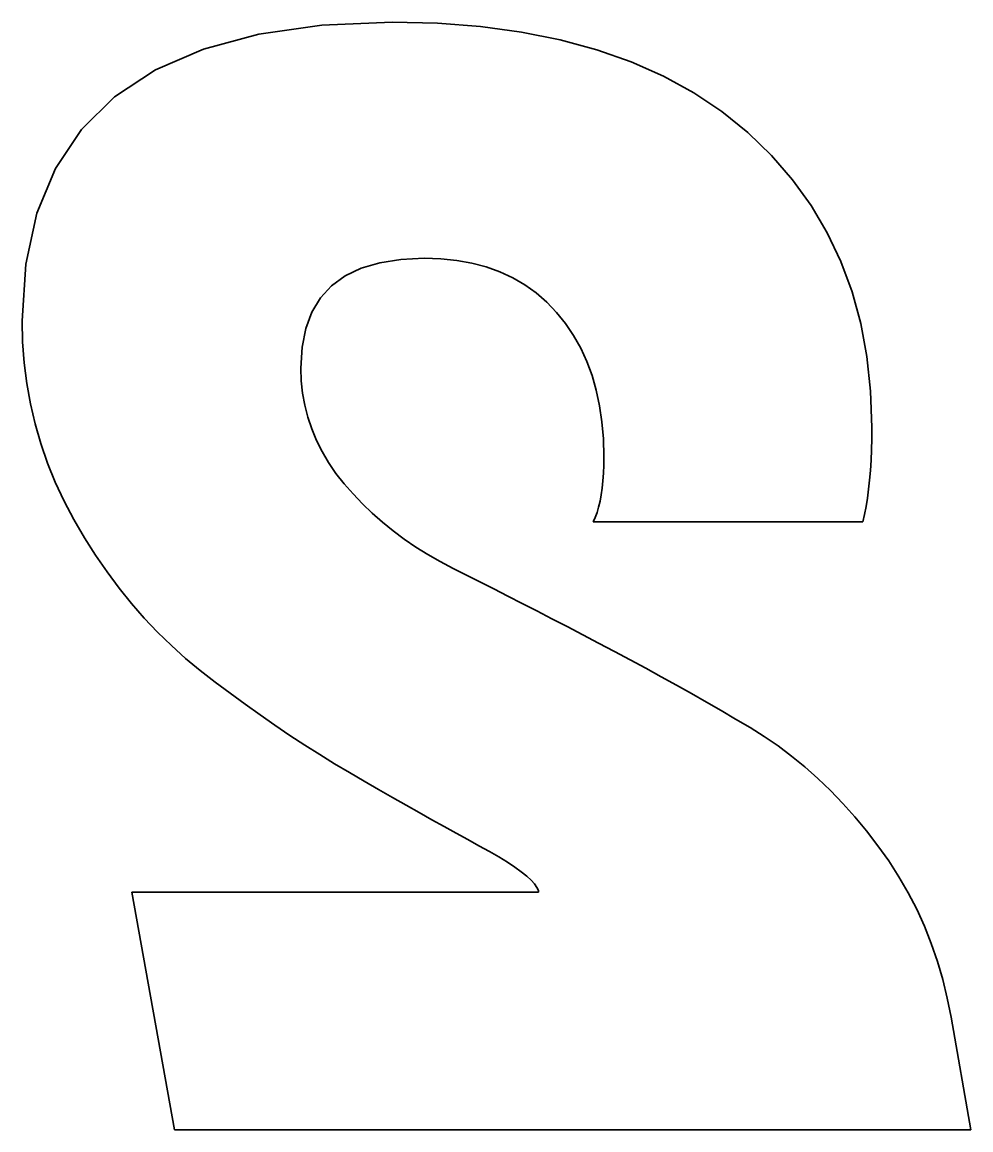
# Model space of a CAD drawing. Extents: x -10871 to 4979, y 1991 to 5869.
# Drawn here: x 29.5 to 100.7, y 4040 to 4123.1 of the extents above; entities that cross this region are included whole.
import ezdxf

# ---------------------------------------------------------------- set-up
doc = ezdxf.new("R2010")
doc.units = 0

msp = doc.modelspace()

# ---------------------------------------------------------------- linework, layer by layer
at = {"color": 7, "lineweight": 35, "ltscale": 0.119269}
msp.add_line((51.964, 4122.908), (47.241, 4122.236), dxfattribs=at)
at = {"color": 7, "lineweight": 35, "ltscale": 0.132088}
msp.add_line((57.243, 4123.132), (51.964, 4122.908), dxfattribs=at)
at = {"color": 7, "lineweight": 35, "ltscale": 0.084904}
msp.add_line((60.638, 4123.049), (57.243, 4123.132), dxfattribs=at)
at = {"color": 7, "lineweight": 35, "ltscale": 0.081087}
msp.add_line((63.872, 4122.801), (60.638, 4123.049), dxfattribs=at)
at = {"color": 7, "lineweight": 35, "ltscale": 0.077512}
msp.add_line((66.945, 4122.386), (63.872, 4122.801), dxfattribs=at)
at = {"color": 7, "lineweight": 35, "ltscale": 0.107883}
msp.add_line((47.241, 4122.236), (43.074, 4121.116), dxfattribs=at)
at = {"color": 7, "lineweight": 35, "ltscale": 0.07422}
msp.add_line((69.856, 4121.806), (66.945, 4122.386), dxfattribs=at)
at = {"color": 7, "lineweight": 35, "ltscale": 0.098446}
msp.add_line((43.074, 4121.116), (39.462, 4119.547), dxfattribs=at)
at = {"color": 7, "lineweight": 35, "ltscale": 0.071241}
msp.add_line((72.606, 4121.06), (69.856, 4121.806), dxfattribs=at)
at = {"color": 7, "lineweight": 35, "ltscale": 0.068621}
msp.add_line((75.195, 4120.148), (72.606, 4121.06), dxfattribs=at)
at = {"color": 7, "lineweight": 35, "ltscale": 0.091537}
msp.add_line((39.462, 4119.547), (36.406, 4117.53), dxfattribs=at)
at = {"color": 7, "lineweight": 35, "ltscale": 0.066408}
msp.add_line((77.623, 4119.071), (75.195, 4120.148), dxfattribs=at)
at = {"color": 7, "lineweight": 35, "ltscale": 0.064634}
msp.add_line((79.89, 4117.827), (77.623, 4119.071), dxfattribs=at)
at = {"color": 7, "lineweight": 35, "ltscale": 0.06334}
msp.add_line((81.995, 4116.418), (79.89, 4117.827), dxfattribs=at)
at = {"color": 7, "lineweight": 35, "ltscale": 0.087787}
msp.add_line((36.406, 4117.53), (33.905, 4115.065), dxfattribs=at)
at = {"color": 7, "lineweight": 35, "ltscale": 0.062547}
msp.add_line((83.94, 4114.843), (81.995, 4116.418), dxfattribs=at)
at = {"color": 7, "lineweight": 35, "ltscale": 0.087566}
msp.add_line((33.905, 4115.065), (31.96, 4112.152), dxfattribs=at)
at = {"color": 7, "lineweight": 35, "ltscale": 0.061595}
msp.add_line((85.71, 4113.13), (83.94, 4114.843), dxfattribs=at)
at = {"color": 7, "lineweight": 35, "ltscale": 0.060401}
msp.add_line((87.294, 4111.306), (85.71, 4113.13), dxfattribs=at)
at = {"color": 7, "lineweight": 35, "ltscale": 0.090926}
msp.add_line((31.96, 4112.152), (30.571, 4108.791), dxfattribs=at)
at = {"color": 7, "lineweight": 35, "ltscale": 0.059676}
msp.add_line((88.692, 4109.371), (87.294, 4111.306), dxfattribs=at)
at = {"color": 7, "lineweight": 35, "ltscale": 0.097492}
msp.add_line((30.571, 4108.791), (29.738, 4104.981), dxfattribs=at)
at = {"color": 7, "lineweight": 35, "ltscale": 0.05944}
msp.add_line((89.903, 4107.325), (88.692, 4109.371), dxfattribs=at)
at = {"color": 7, "lineweight": 35, "ltscale": 0.059699}
msp.add_line((90.928, 4105.168), (89.903, 4107.325), dxfattribs=at)
at = {"color": 7, "lineweight": 35, "ltscale": 0.039842}
msp.add_line((56.31, 4105.082), (57.884, 4105.329), dxfattribs=at)
at = {"color": 7, "lineweight": 35, "ltscale": 0.044039}
msp.add_line((57.884, 4105.329), (59.644, 4105.411), dxfattribs=at)
at = {"color": 7, "lineweight": 35, "ltscale": 0.031314}
msp.add_line((59.644, 4105.411), (60.896, 4105.37), dxfattribs=at)
at = {"color": 7, "lineweight": 35, "ltscale": 0.030025}
msp.add_line((60.896, 4105.37), (62.091, 4105.249), dxfattribs=at)
at = {"color": 7, "lineweight": 35, "ltscale": 0.106672}
msp.add_line((29.738, 4104.981), (29.46, 4100.723), dxfattribs=at)
at = {"color": 7, "lineweight": 35, "ltscale": 0.033369}
msp.add_line((53.717, 4104.094), (54.921, 4104.67), dxfattribs=at)
at = {"color": 7, "lineweight": 35, "ltscale": 0.03622}
msp.add_line((54.921, 4104.67), (56.31, 4105.082), dxfattribs=at)
at = {"color": 7, "lineweight": 35, "ltscale": 0.028889}
msp.add_line((62.091, 4105.249), (63.228, 4105.045), dxfattribs=at)
at = {"color": 7, "lineweight": 35, "ltscale": 0.027931}
msp.add_line((63.228, 4105.045), (64.309, 4104.761), dxfattribs=at)
at = {"color": 7, "lineweight": 35, "ltscale": 0.027161}
msp.add_line((64.309, 4104.761), (65.332, 4104.396), dxfattribs=at)
at = {"color": 7, "lineweight": 35, "ltscale": 0.060454}
msp.add_line((91.767, 4102.9), (90.928, 4105.168), dxfattribs=at)
at = {"color": 7, "lineweight": 35, "ltscale": 0.031495}
msp.add_line((52.698, 4103.353), (53.717, 4104.094), dxfattribs=at)
at = {"color": 7, "lineweight": 35, "ltscale": 0.026606}
msp.add_line((65.332, 4104.396), (66.298, 4103.95), dxfattribs=at)
at = {"color": 7, "lineweight": 35, "ltscale": 0.026277}
msp.add_line((66.298, 4103.95), (67.207, 4103.422), dxfattribs=at)
at = {"color": 7, "lineweight": 35, "ltscale": 0.030765}
msp.add_line((51.865, 4102.447), (52.698, 4103.353), dxfattribs=at)
at = {"color": 7, "lineweight": 35, "ltscale": 0.026175}
msp.add_line((67.207, 4103.422), (68.059, 4102.813), dxfattribs=at)
at = {"color": 7, "lineweight": 35, "ltscale": 0.061656}
msp.add_line((92.419, 4100.521), (91.767, 4102.9), dxfattribs=at)
at = {"color": 7, "lineweight": 35, "ltscale": 0.031282}
msp.add_line((51.216, 4101.377), (51.865, 4102.447), dxfattribs=at)
at = {"color": 7, "lineweight": 35, "ltscale": 0.02631}
msp.add_line((68.059, 4102.813), (68.853, 4102.123), dxfattribs=at)
at = {"color": 7, "lineweight": 35, "ltscale": 0.026672}
msp.add_line((68.853, 4102.123), (69.591, 4101.352), dxfattribs=at)
at = {"color": 7, "lineweight": 35, "ltscale": 0.032971}
msp.add_line((50.753, 4100.142), (51.216, 4101.377), dxfattribs=at)
at = {"color": 7, "lineweight": 35, "ltscale": 0.026894}
msp.add_line((69.591, 4101.352), (70.264, 4100.513), dxfattribs=at)
at = {"color": 7, "lineweight": 35, "ltscale": 0.039758}
msp.add_line((29.46, 4100.723), (29.499, 4099.133), dxfattribs=at)
at = {"color": 7, "lineweight": 35, "ltscale": 0.026913}
msp.add_line((70.264, 4100.513), (70.867, 4099.621), dxfattribs=at)
at = {"color": 7, "lineweight": 35, "ltscale": 0.063324}
msp.add_line((92.885, 4098.032), (92.419, 4100.521), dxfattribs=at)
at = {"color": 7, "lineweight": 35, "ltscale": 0.035668}
msp.add_line((50.475, 4098.743), (50.753, 4100.142), dxfattribs=at)
at = {"color": 7, "lineweight": 35, "ltscale": 0.027136}
msp.add_line((70.867, 4099.621), (71.398, 4098.675), dxfattribs=at)
at = {"color": 7, "lineweight": 35, "ltscale": 0.039317}
msp.add_line((29.499, 4099.133), (29.615, 4097.565), dxfattribs=at)
at = {"color": 7, "lineweight": 35, "ltscale": 0.039168}
msp.add_line((50.383, 4097.179), (50.475, 4098.743), dxfattribs=at)
at = {"color": 7, "lineweight": 35, "ltscale": 0.027526}
msp.add_line((71.398, 4098.675), (71.859, 4097.675), dxfattribs=at)
at = {"color": 7, "lineweight": 35, "ltscale": 0.065389}
msp.add_line((93.165, 4095.431), (92.885, 4098.032), dxfattribs=at)
at = {"color": 7, "lineweight": 35, "ltscale": 0.038952}
msp.add_line((29.615, 4097.565), (29.81, 4096.019), dxfattribs=at)
at = {"color": 7, "lineweight": 35, "ltscale": 0.023793}
msp.add_line((50.415, 4096.228), (50.383, 4097.179), dxfattribs=at)
at = {"color": 7, "lineweight": 35, "ltscale": 0.028076}
msp.add_line((71.859, 4097.675), (72.249, 4096.622), dxfattribs=at)
at = {"color": 7, "lineweight": 35, "ltscale": 0.023455}
msp.add_line((50.513, 4095.294), (50.415, 4096.228), dxfattribs=at)
at = {"color": 7, "lineweight": 35, "ltscale": 0.028811}
msp.add_line((72.249, 4096.622), (72.568, 4095.514), dxfattribs=at)
at = {"color": 7, "lineweight": 35, "ltscale": 0.038725}
msp.add_line((29.81, 4096.019), (30.082, 4094.494), dxfattribs=at)
at = {"color": 7, "lineweight": 35, "ltscale": 0.029683}
msp.add_line((72.568, 4095.514), (72.816, 4094.353), dxfattribs=at)
at = {"color": 7, "lineweight": 35, "ltscale": 0.067826}
msp.add_line((93.258, 4092.72), (93.165, 4095.431), dxfattribs=at)
at = {"color": 7, "lineweight": 35, "ltscale": 0.023223}
msp.add_line((50.676, 4094.38), (50.513, 4095.294), dxfattribs=at)
at = {"color": 7, "lineweight": 35, "ltscale": 0.038578}
msp.add_line((30.082, 4094.494), (30.432, 4092.991), dxfattribs=at)
at = {"color": 7, "lineweight": 35, "ltscale": 0.023127}
msp.add_line((50.904, 4093.483), (50.676, 4094.38), dxfattribs=at)
at = {"color": 7, "lineweight": 35, "ltscale": 0.030693}
msp.add_line((72.816, 4094.353), (72.993, 4093.138), dxfattribs=at)
at = {"color": 7, "lineweight": 35, "ltscale": 0.038541}
msp.add_line((30.432, 4092.991), (30.859, 4091.51), dxfattribs=at)
at = {"color": 7, "lineweight": 35, "ltscale": 0.02314}
msp.add_line((51.198, 4092.605), (50.904, 4093.483), dxfattribs=at)
at = {"color": 7, "lineweight": 35, "ltscale": 0.031825}
msp.add_line((72.993, 4093.138), (73.1, 4091.87), dxfattribs=at)
at = {"color": 7, "lineweight": 35, "ltscale": 0.023289}
msp.add_line((51.556, 4091.746), (51.198, 4092.605), dxfattribs=at)
at = {"color": 7, "lineweight": 35, "ltscale": 0.021326}
msp.add_line((93.251, 4091.867), (93.258, 4092.72), dxfattribs=at)
at = {"color": 7, "lineweight": 35, "ltscale": 0.038613}
msp.add_line((30.859, 4091.51), (31.365, 4090.051), dxfattribs=at)
at = {"color": 7, "lineweight": 35, "ltscale": 0.023554}
msp.add_line((51.979, 4090.904), (51.556, 4091.746), dxfattribs=at)
at = {"color": 7, "lineweight": 35, "ltscale": 0.033069}
msp.add_line((73.1, 4091.87), (73.135, 4090.547), dxfattribs=at)
at = {"color": 7, "lineweight": 35, "ltscale": 0.020526}
msp.add_line((93.23, 4091.046), (93.251, 4091.867), dxfattribs=at)
at = {"color": 7, "lineweight": 35, "ltscale": 0.023931}
msp.add_line((52.468, 4090.081), (51.979, 4090.904), dxfattribs=at)
at = {"color": 7, "lineweight": 35, "ltscale": 0.016151}
msp.add_line((73.135, 4090.547), (73.127, 4089.901), dxfattribs=at)
at = {"color": 7, "lineweight": 35, "ltscale": 0.019739}
msp.add_line((93.196, 4090.257), (93.23, 4091.046), dxfattribs=at)
at = {"color": 7, "lineweight": 35, "ltscale": 0.038786}
msp.add_line((31.365, 4090.051), (31.948, 4088.613), dxfattribs=at)
at = {"color": 7, "lineweight": 35, "ltscale": 0.024428}
msp.add_line((53.022, 4089.276), (52.468, 4090.081), dxfattribs=at)
at = {"color": 7, "lineweight": 35, "ltscale": 0.015301}
msp.add_line((73.127, 4089.901), (73.103, 4089.29), dxfattribs=at)
at = {"color": 7, "lineweight": 35, "ltscale": 0.018959}
msp.add_line((93.148, 4089.5), (93.196, 4090.257), dxfattribs=at)
at = {"color": 7, "lineweight": 35, "ltscale": 0.025025}
msp.add_line((53.641, 4088.49), (53.022, 4089.276), dxfattribs=at)
at = {"color": 7, "lineweight": 35, "ltscale": 0.013653}
msp.add_line((73.063, 4088.712), (73.007, 4088.169), dxfattribs=at)
at = {"color": 7, "lineweight": 35, "ltscale": 0.014469}
msp.add_line((73.103, 4089.29), (73.063, 4088.712), dxfattribs=at)
at = {"color": 7, "lineweight": 35, "ltscale": 0.017418}
msp.add_line((93.011, 4088.083), (93.086, 4088.775), dxfattribs=at)
at = {"color": 7, "lineweight": 35, "ltscale": 0.018193}
msp.add_line((93.086, 4088.775), (93.148, 4089.5), dxfattribs=at)
at = {"color": 7, "lineweight": 35, "ltscale": 0.039066}
msp.add_line((31.948, 4088.613), (32.609, 4087.197), dxfattribs=at)
at = {"color": 7, "lineweight": 35, "ltscale": 0.025359}
msp.add_line((54.31, 4087.726), (53.641, 4088.49), dxfattribs=at)
at = {"color": 7, "lineweight": 35, "ltscale": 0.012846}
msp.add_line((73.007, 4088.169), (72.935, 4087.66), dxfattribs=at)
at = {"color": 7, "lineweight": 35, "ltscale": 0.016672}
msp.add_line((92.922, 4087.422), (93.011, 4088.083), dxfattribs=at)
at = {"color": 7, "lineweight": 35, "ltscale": 0.039446}
msp.add_line((32.609, 4087.197), (33.347, 4085.802), dxfattribs=at)
at = {"color": 7, "lineweight": 35, "ltscale": 0.025394}
msp.add_line((55.011, 4086.992), (54.31, 4087.726), dxfattribs=at)
at = {"color": 7, "lineweight": 35, "ltscale": 0.011308}
msp.add_line((72.847, 4087.186), (72.743, 4086.746), dxfattribs=at)
at = {"color": 7, "lineweight": 35, "ltscale": 0.012062}
msp.add_line((72.935, 4087.66), (72.847, 4087.186), dxfattribs=at)
at = {"color": 7, "lineweight": 35, "ltscale": 0.015932}
msp.add_line((92.819, 4086.793), (92.922, 4087.422), dxfattribs=at)
at = {"color": 7, "lineweight": 35, "ltscale": 0.025473}
msp.add_line((55.746, 4086.286), (55.011, 4086.992), dxfattribs=at)
at = {"color": 7, "lineweight": 35, "ltscale": 0.025598}
msp.add_line((56.513, 4085.608), (55.746, 4086.286), dxfattribs=at)
at = {"color": 7, "lineweight": 35, "ltscale": 0.009892}
msp.add_line((72.623, 4086.34), (72.487, 4085.968), dxfattribs=at)
at = {"color": 7, "lineweight": 35, "ltscale": 0.010585}
msp.add_line((72.743, 4086.746), (72.623, 4086.34), dxfattribs=at)
at = {"color": 7, "lineweight": 35, "ltscale": 0.015205}
msp.add_line((92.702, 4086.196), (92.819, 4086.793), dxfattribs=at)
at = {"color": 7, "lineweight": 35, "ltscale": 0.039337}
msp.add_line((33.347, 4085.802), (34.142, 4084.444), dxfattribs=at)
at = {"color": 7, "lineweight": 35, "ltscale": 0.025765}
msp.add_line((57.314, 4084.959), (56.513, 4085.608), dxfattribs=at)
at = {"color": 7, "lineweight": 35, "ltscale": 0.009247}
msp.add_line((72.487, 4085.968), (72.335, 4085.631), dxfattribs=at)
at = {"color": 7, "lineweight": 35}
for p, q in [((72.335, 4085.631), (92.572, 4085.631)), ((68.219, 4057.848), (37.692, 4057.848)), ((40.893, 4040.012), (100.69, 4040.012))]:
    msp.add_line(p, q, dxfattribs=at)
at = {"color": 7, "lineweight": 35, "ltscale": 0.014489}
msp.add_line((92.572, 4085.631), (92.702, 4086.196), dxfattribs=at)
at = {"color": 7, "lineweight": 35, "ltscale": 0.025987}
msp.add_line((58.148, 4084.339), (57.314, 4084.959), dxfattribs=at)
at = {"color": 7, "lineweight": 35, "ltscale": 0.038716}
msp.add_line((34.142, 4084.444), (34.971, 4083.136), dxfattribs=at)
at = {"color": 7, "lineweight": 35, "ltscale": 0.026245}
msp.add_line((59.016, 4083.748), (58.148, 4084.339), dxfattribs=at)
at = {"color": 7, "lineweight": 35, "ltscale": 0.026551}
msp.add_line((59.916, 4083.184), (59.016, 4083.748), dxfattribs=at)
at = {"color": 7, "lineweight": 35, "ltscale": 0.038133}
msp.add_line((34.971, 4083.136), (35.834, 4081.879), dxfattribs=at)
at = {"color": 7, "lineweight": 35, "ltscale": 0.026892}
msp.add_line((60.849, 4082.65), (59.916, 4083.184), dxfattribs=at)
at = {"color": 7, "lineweight": 35, "ltscale": 0.027279}
msp.add_line((61.816, 4082.144), (60.849, 4082.65), dxfattribs=at)
at = {"color": 7, "lineweight": 35, "ltscale": 0.027802}
msp.add_line((62.81, 4081.646), (61.816, 4082.144), dxfattribs=at)
at = {"color": 7, "lineweight": 35, "ltscale": 0.03761}
msp.add_line((35.834, 4081.879), (36.732, 4080.671), dxfattribs=at)
at = {"color": 7, "lineweight": 35, "ltscale": 0.028441}
msp.add_line((63.826, 4081.133), (62.81, 4081.646), dxfattribs=at)
at = {"color": 7, "lineweight": 35, "ltscale": 0.037143}
msp.add_line((36.732, 4080.671), (37.663, 4079.514), dxfattribs=at)
at = {"color": 7, "lineweight": 35, "ltscale": 0.029083}
msp.add_line((64.864, 4080.607), (63.826, 4081.133), dxfattribs=at)
at = {"color": 7, "lineweight": 35, "ltscale": 0.029719}
msp.add_line((65.923, 4080.068), (64.864, 4080.607), dxfattribs=at)
at = {"color": 7, "lineweight": 35, "ltscale": 0.030362}
msp.add_line((67.004, 4079.514), (65.923, 4080.068), dxfattribs=at)
at = {"color": 7, "lineweight": 35, "ltscale": 0.036727}
msp.add_line((37.663, 4079.514), (38.629, 4078.407), dxfattribs=at)
at = {"color": 7, "lineweight": 35, "ltscale": 0.030999}
msp.add_line((68.107, 4078.947), (67.004, 4079.514), dxfattribs=at)
at = {"color": 7, "lineweight": 35, "ltscale": 0.031639}
msp.add_line((69.231, 4078.366), (68.107, 4078.947), dxfattribs=at)
at = {"color": 7, "lineweight": 35, "ltscale": 0.036372}
msp.add_line((38.629, 4078.407), (39.63, 4077.351), dxfattribs=at)
at = {"color": 7, "lineweight": 35, "ltscale": 0.032285}
msp.add_line((70.378, 4077.772), (69.231, 4078.366), dxfattribs=at)
at = {"color": 7, "lineweight": 35, "ltscale": 0.036082}
msp.add_line((39.63, 4077.351), (40.665, 4076.345), dxfattribs=at)
at = {"color": 7, "lineweight": 35, "ltscale": 0.032916}
msp.add_line((71.545, 4077.164), (70.378, 4077.772), dxfattribs=at)
at = {"color": 7, "lineweight": 35, "ltscale": 0.033564}
msp.add_line((72.735, 4076.542), (71.545, 4077.164), dxfattribs=at)
at = {"color": 7, "lineweight": 35, "ltscale": 0.035848}
msp.add_line((40.665, 4076.345), (41.733, 4075.389), dxfattribs=at)
at = {"color": 7, "lineweight": 35, "ltscale": 0.033747}
msp.add_line((73.929, 4075.912), (72.735, 4076.542), dxfattribs=at)
at = {"color": 7, "lineweight": 35, "ltscale": 0.033482}
msp.add_line((75.111, 4075.282), (73.929, 4075.912), dxfattribs=at)
at = {"color": 7, "lineweight": 35, "ltscale": 0.035685}
msp.add_line((41.733, 4075.389), (42.837, 4074.484), dxfattribs=at)
at = {"color": 7, "lineweight": 35, "ltscale": 0.033222}
msp.add_line((76.28, 4074.65), (75.111, 4075.282), dxfattribs=at)
at = {"color": 7, "lineweight": 35, "ltscale": 0.032959}
msp.add_line((77.436, 4074.017), (76.28, 4074.65), dxfattribs=at)
at = {"color": 7, "lineweight": 35, "ltscale": 0.035448}
msp.add_line((42.837, 4074.484), (43.957, 4073.615), dxfattribs=at)
at = {"color": 7, "lineweight": 35, "ltscale": 0.032696}
msp.add_line((78.58, 4073.383), (77.436, 4074.017), dxfattribs=at)
at = {"color": 7, "lineweight": 35, "ltscale": 0.035102}
msp.add_line((43.957, 4073.615), (45.078, 4072.769), dxfattribs=at)
at = {"color": 7, "lineweight": 35, "ltscale": 0.032433}
msp.add_line((79.712, 4072.748), (78.58, 4073.383), dxfattribs=at)
at = {"color": 7, "lineweight": 35, "ltscale": 0.03476}
msp.add_line((45.078, 4072.769), (46.198, 4071.945), dxfattribs=at)
at = {"color": 7, "lineweight": 35, "ltscale": 0.032177}
msp.add_line((80.83, 4072.112), (79.712, 4072.748), dxfattribs=at)
at = {"color": 7, "lineweight": 35, "ltscale": 0.031915}
msp.add_line((81.937, 4071.474), (80.83, 4072.112), dxfattribs=at)
at = {"color": 7, "lineweight": 35, "ltscale": 0.034422}
msp.add_line((46.198, 4071.945), (47.319, 4071.145), dxfattribs=at)
at = {"color": 7, "lineweight": 35, "ltscale": 0.031662}
msp.add_line((83.03, 4070.836), (81.937, 4071.474), dxfattribs=at)
at = {"color": 7, "lineweight": 35, "ltscale": 0.034094}
msp.add_line((47.319, 4071.145), (48.439, 4070.368), dxfattribs=at)
at = {"color": 7, "lineweight": 35, "ltscale": 0.031403}
msp.add_line((84.111, 4070.196), (83.03, 4070.836), dxfattribs=at)
at = {"color": 7, "lineweight": 35, "ltscale": 0.033772}
msp.add_line((48.439, 4070.368), (49.56, 4069.613), dxfattribs=at)
at = {"color": 7, "lineweight": 35, "ltscale": 0.033457}
msp.add_line((49.56, 4069.613), (50.68, 4068.881), dxfattribs=at)
at = {"color": 7, "lineweight": 35, "ltscale": 0.03135}
msp.add_line((85.174, 4069.531), (84.111, 4070.196), dxfattribs=at)
at = {"color": 7, "lineweight": 35, "ltscale": 0.033147}
msp.add_line((50.68, 4068.881), (51.801, 4068.172), dxfattribs=at)
at = {"color": 7, "lineweight": 35, "ltscale": 0.031548}
msp.add_line((86.215, 4068.817), (85.174, 4069.531), dxfattribs=at)
at = {"color": 7, "lineweight": 35, "ltscale": 0.031801}
msp.add_line((87.233, 4068.054), (86.215, 4068.817), dxfattribs=at)
at = {"color": 7, "lineweight": 35, "ltscale": 0.032846}
msp.add_line((51.801, 4068.172), (52.921, 4067.486), dxfattribs=at)
at = {"color": 7, "lineweight": 35, "ltscale": 0.032104}
msp.add_line((88.227, 4067.242), (87.233, 4068.054), dxfattribs=at)
at = {"color": 7, "lineweight": 35, "ltscale": 0.032548}
msp.add_line((52.921, 4067.486), (54.042, 4066.823), dxfattribs=at)
at = {"color": 7, "lineweight": 35, "ltscale": 0.032469}
msp.add_line((89.199, 4066.38), (88.227, 4067.242), dxfattribs=at)
at = {"color": 7, "lineweight": 35, "ltscale": 0.031952}
msp.add_line((54.042, 4066.823), (55.147, 4066.182), dxfattribs=at)
at = {"color": 7, "lineweight": 35, "ltscale": 0.032881}
msp.add_line((90.148, 4065.469), (89.199, 4066.38), dxfattribs=at)
at = {"color": 7, "lineweight": 35, "ltscale": 0.031056}
msp.add_line((55.147, 4066.182), (56.223, 4065.561), dxfattribs=at)
at = {"color": 7, "lineweight": 35, "ltscale": 0.030154}
msp.add_line((56.223, 4065.561), (57.269, 4064.961), dxfattribs=at)
at = {"color": 7, "lineweight": 35, "ltscale": 0.033341}
msp.add_line((91.074, 4064.51), (90.148, 4065.469), dxfattribs=at)
at = {"color": 7, "lineweight": 35, "ltscale": 0.02925}
msp.add_line((57.269, 4064.961), (58.286, 4064.381), dxfattribs=at)
at = {"color": 7, "lineweight": 35, "ltscale": 0.028353}
msp.add_line((58.286, 4064.381), (59.272, 4063.822), dxfattribs=at)
at = {"color": 7, "lineweight": 35, "ltscale": 0.027453}
msp.add_line((59.272, 4063.822), (60.229, 4063.283), dxfattribs=at)
at = {"color": 7, "lineweight": 35, "ltscale": 0.033857}
msp.add_line((91.977, 4063.501), (91.074, 4064.51), dxfattribs=at)
at = {"color": 7, "lineweight": 35, "ltscale": 0.02655}
msp.add_line((60.229, 4063.283), (61.156, 4062.766), dxfattribs=at)
at = {"color": 7, "lineweight": 35, "ltscale": 0.034412}
msp.add_line((92.858, 4062.443), (91.977, 4063.501), dxfattribs=at)
at = {"color": 7, "lineweight": 35, "ltscale": 0.025654}
msp.add_line((61.156, 4062.766), (62.054, 4062.268), dxfattribs=at)
at = {"color": 7, "lineweight": 35, "ltscale": 0.024754}
msp.add_line((62.054, 4062.268), (62.922, 4061.792), dxfattribs=at)
at = {"color": 7, "lineweight": 35, "ltscale": 0.035014}
msp.add_line((93.715, 4061.335), (92.858, 4062.443), dxfattribs=at)
at = {"color": 7, "lineweight": 35, "ltscale": 0.023855}
msp.add_line((62.922, 4061.792), (63.76, 4061.335), dxfattribs=at)
at = {"color": 7, "lineweight": 35, "ltscale": 0.022448}
msp.add_line((63.76, 4061.335), (64.545, 4060.9), dxfattribs=at)
at = {"color": 7, "lineweight": 35, "ltscale": 0.0352}
msp.add_line((94.531, 4060.188), (93.715, 4061.335), dxfattribs=at)
at = {"color": 7, "lineweight": 35, "ltscale": 0.020538}
msp.add_line((64.545, 4060.9), (65.255, 4060.487), dxfattribs=at)
at = {"color": 7, "lineweight": 35, "ltscale": 0.018643}
msp.add_line((65.255, 4060.487), (65.89, 4060.095), dxfattribs=at)
at = {"color": 7, "lineweight": 35, "ltscale": 0.016758}
msp.add_line((65.89, 4060.095), (66.449, 4059.725), dxfattribs=at)
at = {"color": 7, "lineweight": 35, "ltscale": 0.014898}
msp.add_line((66.449, 4059.725), (66.933, 4059.377), dxfattribs=at)
at = {"color": 7, "lineweight": 35, "ltscale": 0.03501}
msp.add_line((95.288, 4059.01), (94.531, 4060.188), dxfattribs=at)
at = {"color": 7, "lineweight": 35, "ltscale": 0.013067}
msp.add_line((66.933, 4059.377), (67.341, 4059.051), dxfattribs=at)
at = {"color": 7, "lineweight": 35, "ltscale": 0.011278}
msp.add_line((67.341, 4059.051), (67.673, 4058.746), dxfattribs=at)
at = {"color": 7, "lineweight": 35, "ltscale": 0.034899}
msp.add_line((95.986, 4057.801), (95.288, 4059.01), dxfattribs=at)
at = {"color": 7, "lineweight": 35, "ltscale": 0.009562}
msp.add_line((67.673, 4058.746), (67.931, 4058.463), dxfattribs=at)
at = {"color": 7, "lineweight": 35, "ltscale": 0.007956}
msp.add_line((67.931, 4058.463), (68.113, 4058.202), dxfattribs=at)
at = {"color": 7, "lineweight": 35, "ltscale": 0.00655}
msp.add_line((68.113, 4058.202), (68.219, 4057.962), dxfattribs=at)
at = {"color": 7, "lineweight": 35, "ltscale": 0.002856}
msp.add_line((68.219, 4057.962), (68.219, 4057.848), dxfattribs=at)
at = {"color": 7, "lineweight": 35, "ltscale": 0.45303}
msp.add_line((37.692, 4057.848), (40.893, 4040.012), dxfattribs=at)
at = {"color": 7, "lineweight": 35, "ltscale": 0.034856}
msp.add_line((96.624, 4056.561), (95.986, 4057.801), dxfattribs=at)
at = {"color": 7, "lineweight": 35, "ltscale": 0.034911}
msp.add_line((97.202, 4055.29), (96.624, 4056.561), dxfattribs=at)
at = {"color": 7, "lineweight": 35, "ltscale": 0.035031}
msp.add_line((97.721, 4053.988), (97.202, 4055.29), dxfattribs=at)
at = {"color": 7, "lineweight": 35, "ltscale": 0.035245}
msp.add_line((98.181, 4052.656), (97.721, 4053.988), dxfattribs=at)
at = {"color": 7, "lineweight": 35, "ltscale": 0.03552}
msp.add_line((98.581, 4051.292), (98.181, 4052.656), dxfattribs=at)
at = {"color": 7, "lineweight": 35, "ltscale": 0.035882}
msp.add_line((98.922, 4049.898), (98.581, 4051.292), dxfattribs=at)
at = {"color": 7, "lineweight": 35, "ltscale": 0.03632}
msp.add_line((99.203, 4048.473), (98.922, 4049.898), dxfattribs=at)
at = {"color": 7, "lineweight": 35, "ltscale": 0.214756}
msp.add_line((100.69, 4040.012), (99.203, 4048.473), dxfattribs=at)

doc.saveas('drawing.dxf')
